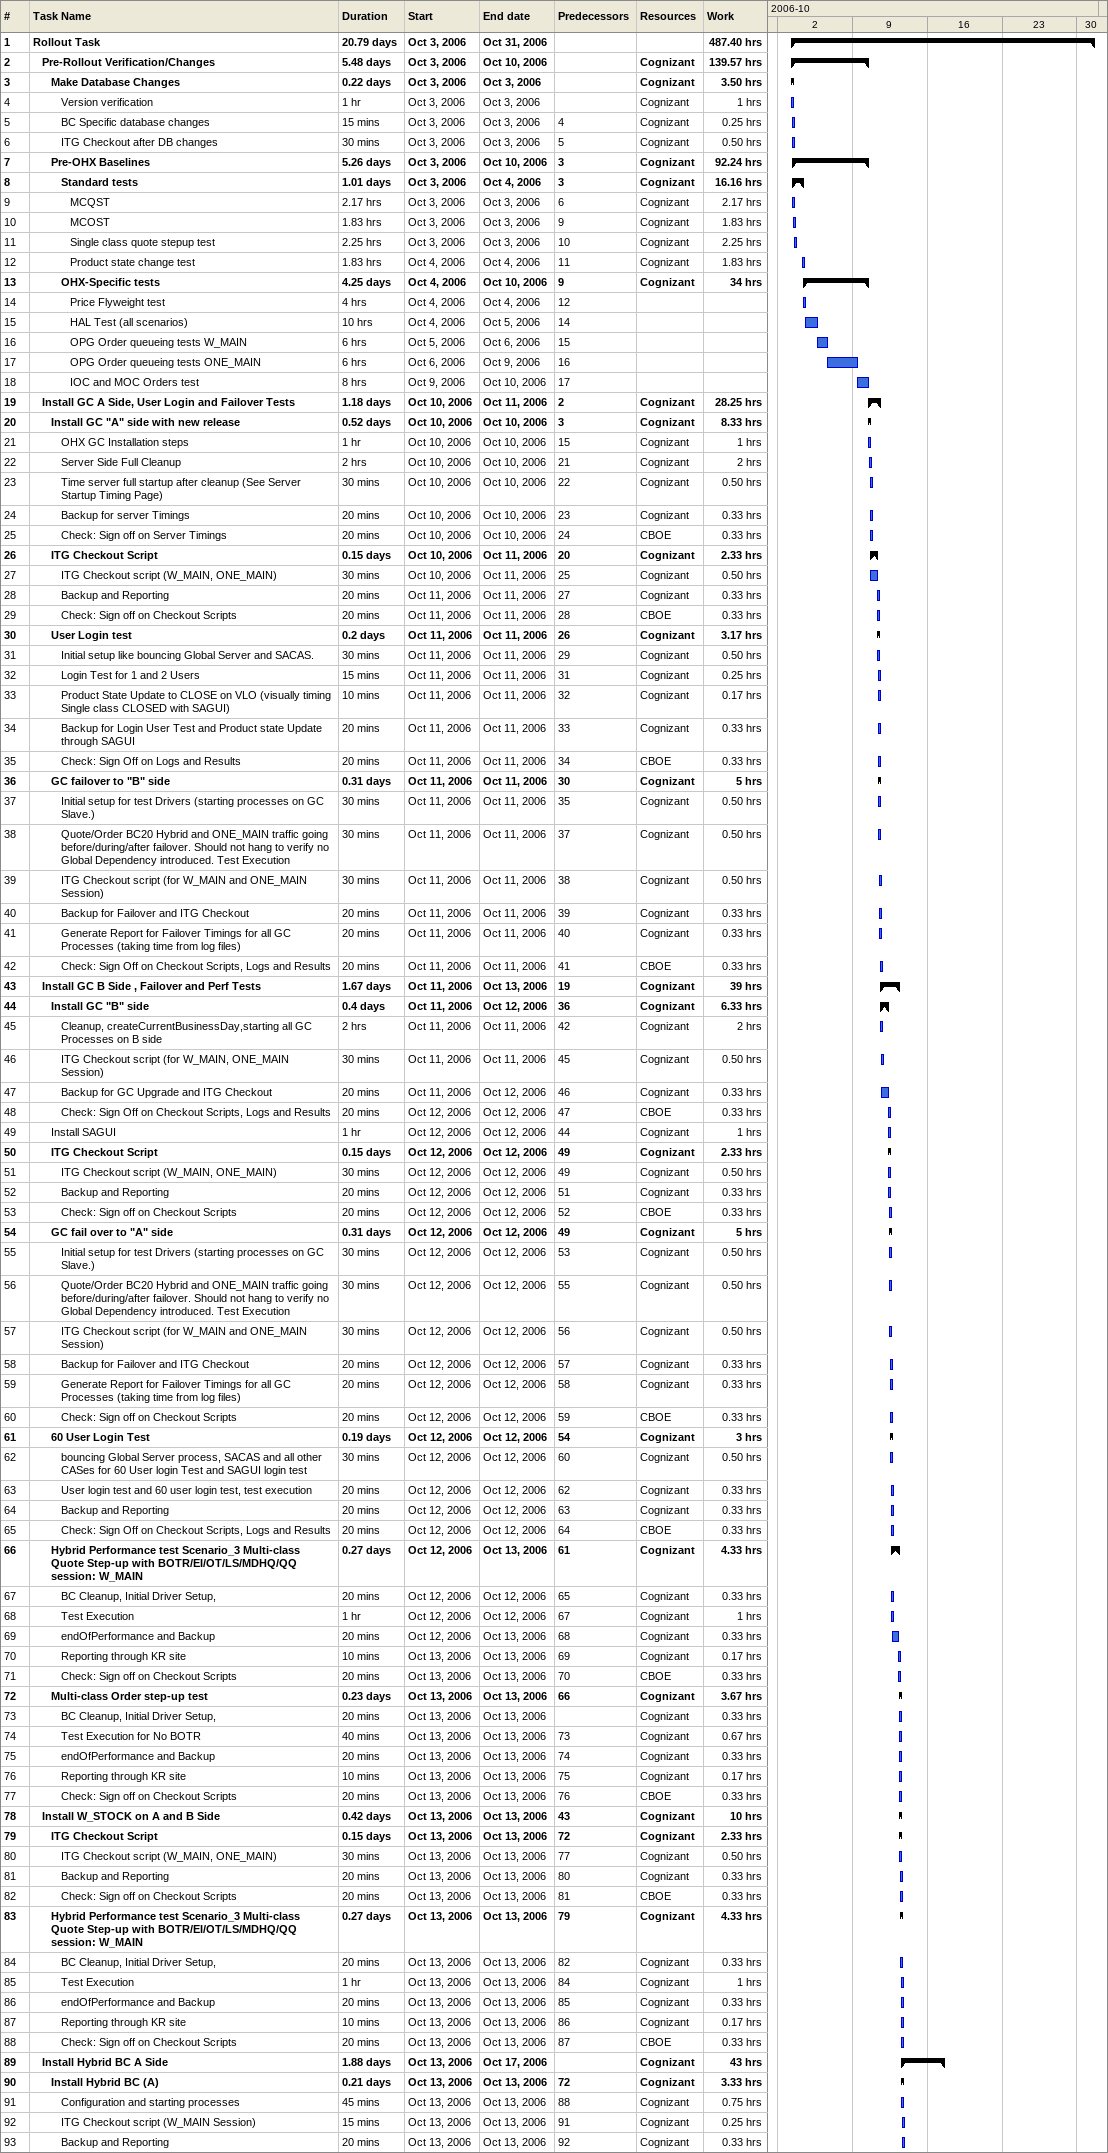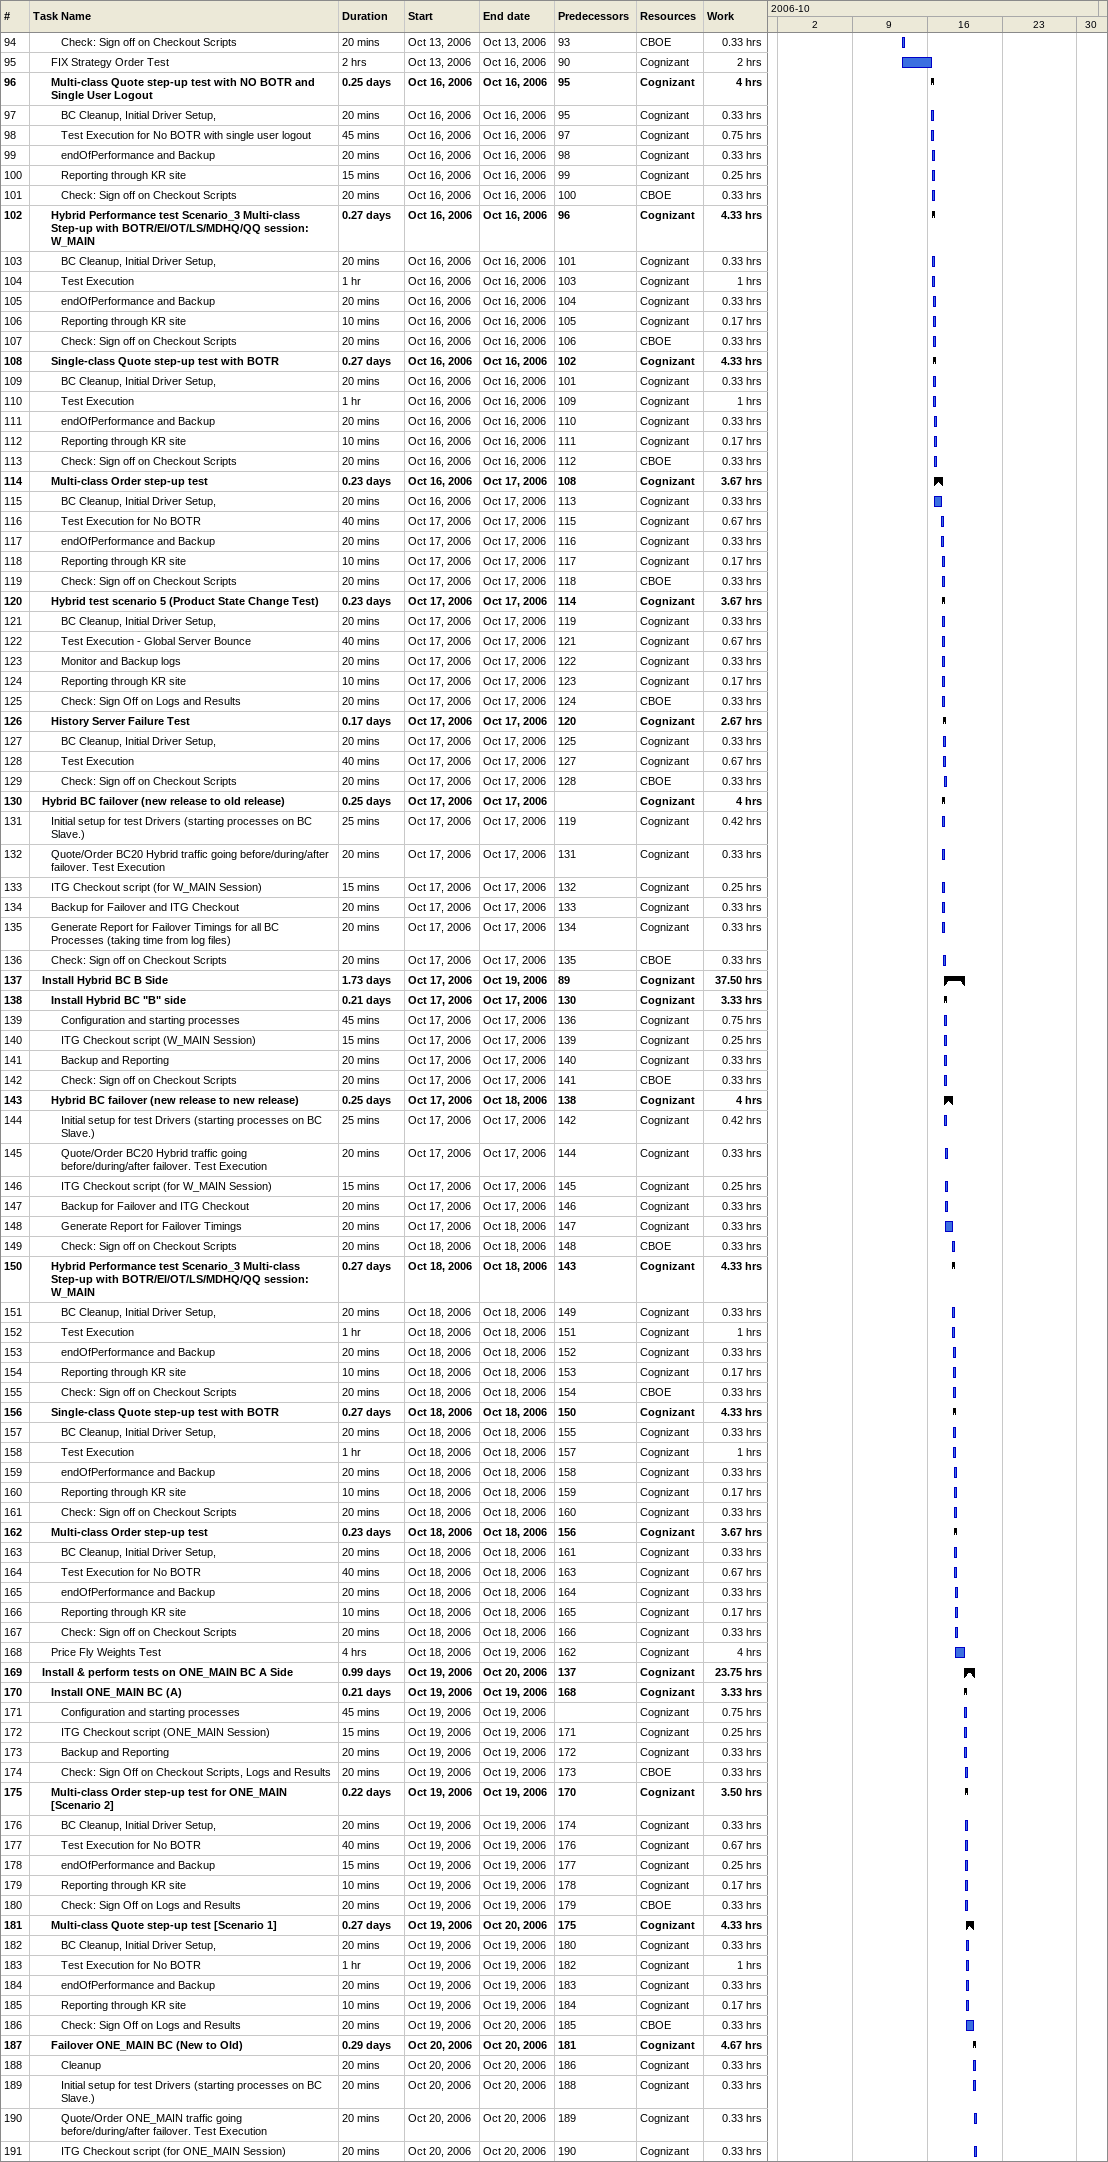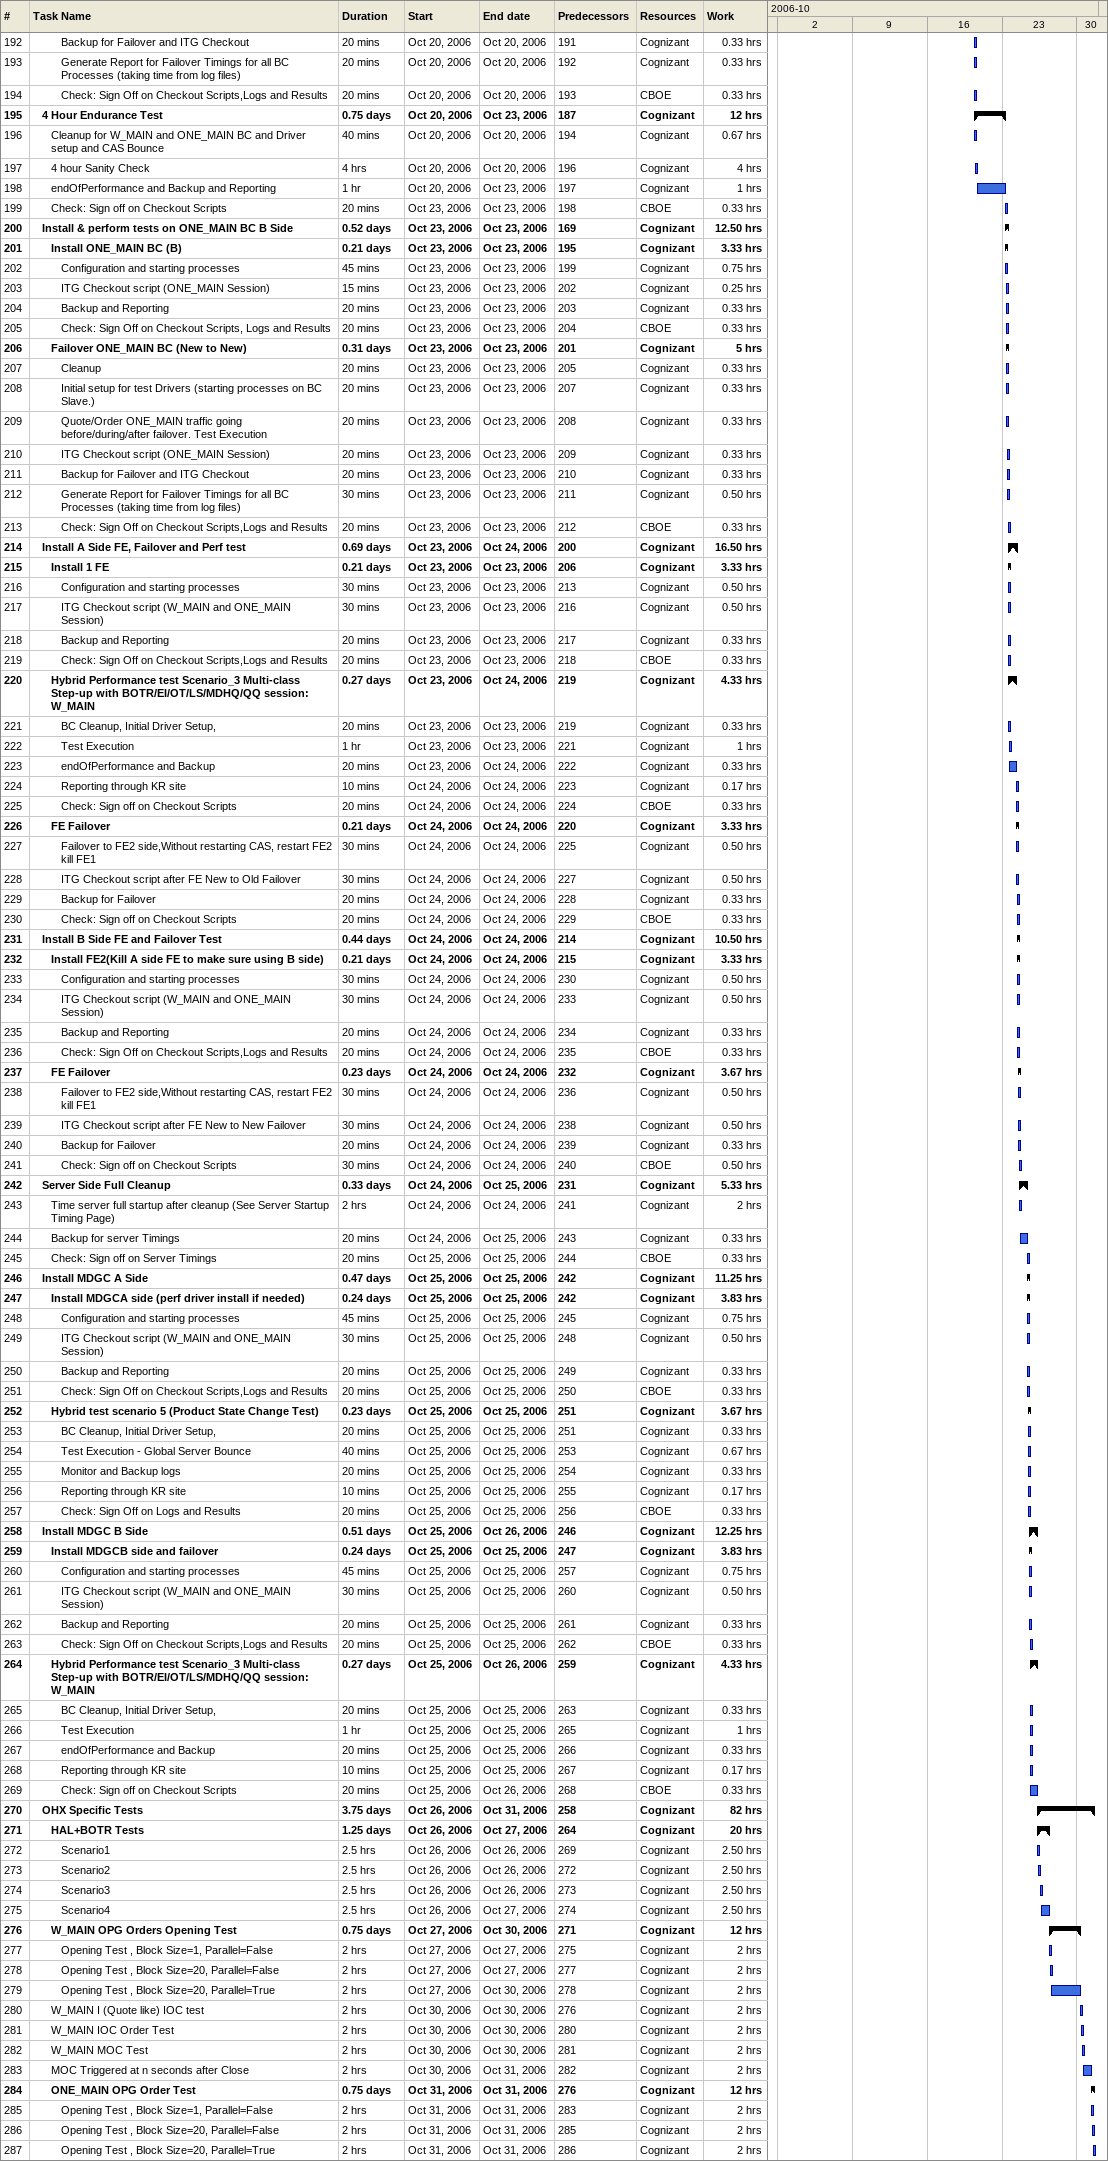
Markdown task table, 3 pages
| ID | Level | Task | Duration | Start | Finish | Predecessors | Resources | Work (h) |
|---|---|---|---|---|---|---|---|---|
| 1 | 1 | **Rollout Task** | 20.79d | 2006-10-03 | 2006-10-31 |  |  | 487.40 |
| 2 | 2 | **Pre-Rollout Verification/Changes** | 5.48d | 2006-10-03 | 2006-10-10 |  | Cognizant | 139.57 |
| 3 | 3 | **Make Database Changes** | 0.22d | 2006-10-03 | 2006-10-03 |  | Cognizant | 3.50 |
| 4 | 4 | Version verification | 1h | 2006-10-03 | 2006-10-03 |  | Cognizant | 1 |
| 5 | 4 | BC Specific database changes | 15min | 2006-10-03 | 2006-10-03 | 4 | Cognizant | 0.25 |
| 6 | 4 | ITG Checkout after DB changes | 30min | 2006-10-03 | 2006-10-03 | 5 | Cognizant | 0.50 |
| 7 | 3 | **Pre-OHX Baselines** | 5.26d | 2006-10-03 | 2006-10-10 | 3 | Cognizant | 92.24 |
| 8 | 4 | **Standard tests** | 1.01d | 2006-10-03 | 2006-10-04 | 3 | Cognizant | 16.16 |
| 9 | 5 | MCQST | 2.17h | 2006-10-03 | 2006-10-03 | 6 | Cognizant | 2.17 |
| 10 | 5 | MCOST | 1.83h | 2006-10-03 | 2006-10-03 | 9 | Cognizant | 1.83 |
| 11 | 5 | Single class quote stepup test | 2.25h | 2006-10-03 | 2006-10-03 | 10 | Cognizant | 2.25 |
| 12 | 5 | Product state change test | 1.83h | 2006-10-04 | 2006-10-04 | 11 | Cognizant | 1.83 |
| 13 | 4 | **OHX-Specific tests** | 4.25d | 2006-10-04 | 2006-10-10 | 9 | Cognizant | 34 |
| 14 | 5 | Price Flyweight test | 4h | 2006-10-04 | 2006-10-04 | 12 |  |  |
| 15 | 5 | HAL Test (all scenarios) | 10h | 2006-10-04 | 2006-10-05 | 14 |  |  |
| 16 | 5 | OPG Order queueing tests W_MAIN | 6h | 2006-10-05 | 2006-10-06 | 15 |  |  |
| 17 | 5 | OPG Order queueing tests ONE_MAIN | 6h | 2006-10-06 | 2006-10-09 | 16 |  |  |
| 18 | 5 | IOC and MOC Orders test | 8h | 2006-10-09 | 2006-10-10 | 17 |  |  |
| 19 | 2 | **Install GC A Side, User Login and Failover Tests** | 1.18d | 2006-10-10 | 2006-10-11 | 2 | Cognizant | 28.25 |
| 20 | 3 | **Install GC "A" side with new release** | 0.52d | 2006-10-10 | 2006-10-10 | 3 | Cognizant | 8.33 |
| 21 | 4 | OHX GC Installation steps | 1h | 2006-10-10 | 2006-10-10 | 15 | Cognizant | 1 |
| 22 | 4 | Server Side Full Cleanup | 2h | 2006-10-10 | 2006-10-10 | 21 | Cognizant | 2 |
| 23 | 4 | Time server full startup after cleanup (See Server Startup Timing Page) | 30min | 2006-10-10 | 2006-10-10 | 22 | Cognizant | 0.50 |
| 24 | 4 | Backup for server Timings | 20min | 2006-10-10 | 2006-10-10 | 23 | Cognizant | 0.33 |
| 25 | 4 | Check: Sign off on Server Timings | 20min | 2006-10-10 | 2006-10-10 | 24 | CBOE | 0.33 |
| 26 | 3 | **ITG Checkout Script** | 0.15d | 2006-10-10 | 2006-10-11 | 20 | Cognizant | 2.33 |
| 27 | 4 | ITG Checkout script (W_MAIN, ONE_MAIN) | 30min | 2006-10-10 | 2006-10-11 | 25 | Cognizant | 0.50 |
| 28 | 4 | Backup and Reporting | 20min | 2006-10-11 | 2006-10-11 | 27 | Cognizant | 0.33 |
| 29 | 4 | Check: Sign off on Checkout Scripts | 20min | 2006-10-11 | 2006-10-11 | 28 | CBOE | 0.33 |
| 30 | 3 | **User Login test** | 0.2d | 2006-10-11 | 2006-10-11 | 26 | Cognizant | 3.17 |
| 31 | 4 | Initial setup like bouncing Global Server and SACAS. | 30min | 2006-10-11 | 2006-10-11 | 29 | Cognizant | 0.50 |
| 32 | 4 | Login Test for 1 and 2 Users | 15min | 2006-10-11 | 2006-10-11 | 31 | Cognizant | 0.25 |
| 33 | 4 | Product State Update to CLOSE on VLO (visually timing Single class CLOSED with SAGUI) | 10min | 2006-10-11 | 2006-10-11 | 32 | Cognizant | 0.17 |
| 34 | 4 | Backup for Login User Test and Product state Update through SAGUI | 20min | 2006-10-11 | 2006-10-11 | 33 | Cognizant | 0.33 |
| 35 | 4 | Check: Sign Off on Logs and Results | 20min | 2006-10-11 | 2006-10-11 | 34 | CBOE | 0.33 |
| 36 | 3 | **GC failover to "B" side** | 0.31d | 2006-10-11 | 2006-10-11 | 30 | Cognizant | 5 |
| 37 | 4 | Initial setup for test Drivers (starting processes on GC Slave.) | 30min | 2006-10-11 | 2006-10-11 | 35 | Cognizant | 0.50 |
| 38 | 4 | Quote/Order BC20 Hybrid and ONE_MAIN traffic going before/during/after failover. Should not hang to verify no Global Dependency introduced. Test Execution | 30min | 2006-10-11 | 2006-10-11 | 37 | Cognizant | 0.50 |
| 39 | 4 | ITG Checkout script (for W_MAIN and ONE_MAIN Session) | 30min | 2006-10-11 | 2006-10-11 | 38 | Cognizant | 0.50 |
| 40 | 4 | Backup for Failover and ITG Checkout | 20min | 2006-10-11 | 2006-10-11 | 39 | Cognizant | 0.33 |
| 41 | 4 | Generate Report for Failover Timings for all GC Processes (taking time from log files) | 20min | 2006-10-11 | 2006-10-11 | 40 | Cognizant | 0.33 |
| 42 | 4 | Check: Sign Off on Checkout Scripts, Logs and Results | 20min | 2006-10-11 | 2006-10-11 | 41 | CBOE | 0.33 |
| 43 | 2 | **Install GC B Side , Failover and Perf Tests** | 1.67d | 2006-10-11 | 2006-10-13 | 19 | Cognizant | 39 |
| 44 | 3 | **Install GC "B" side** | 0.4d | 2006-10-11 | 2006-10-12 | 36 | Cognizant | 6.33 |
| 45 | 4 | Cleanup, createCurrentBusinessDay,starting all GC Processes on B side | 2h | 2006-10-11 | 2006-10-11 | 42 | Cognizant | 2 |
| 46 | 4 | ITG Checkout script (for W_MAIN, ONE_MAIN Session) | 30min | 2006-10-11 | 2006-10-11 | 45 | Cognizant | 0.50 |
| 47 | 4 | Backup for GC Upgrade and ITG Checkout | 20min | 2006-10-11 | 2006-10-12 | 46 | Cognizant | 0.33 |
| 48 | 4 | Check: Sign Off on Checkout Scripts, Logs and Results | 20min | 2006-10-12 | 2006-10-12 | 47 | CBOE | 0.33 |
| 49 | 3 | Install SAGUI | 1h | 2006-10-12 | 2006-10-12 | 44 | Cognizant | 1 |
| 50 | 3 | **ITG Checkout Script** | 0.15d | 2006-10-12 | 2006-10-12 | 49 | Cognizant | 2.33 |
| 51 | 4 | ITG Checkout script (W_MAIN, ONE_MAIN) | 30min | 2006-10-12 | 2006-10-12 | 49 | Cognizant | 0.50 |
| 52 | 4 | Backup and Reporting | 20min | 2006-10-12 | 2006-10-12 | 51 | Cognizant | 0.33 |
| 53 | 4 | Check: Sign off on Checkout Scripts | 20min | 2006-10-12 | 2006-10-12 | 52 | CBOE | 0.33 |
| 54 | 3 | **GC fail over to "A" side** | 0.31d | 2006-10-12 | 2006-10-12 | 49 | Cognizant | 5 |
| 55 | 4 | Initial setup for test Drivers (starting processes on GC Slave.) | 30min | 2006-10-12 | 2006-10-12 | 53 | Cognizant | 0.50 |
| 56 | 4 | Quote/Order BC20 Hybrid and ONE_MAIN traffic going before/during/after failover. Should not hang to verify no Global Dependency introduced. Test Execution | 30min | 2006-10-12 | 2006-10-12 | 55 | Cognizant | 0.50 |
| 57 | 4 | ITG Checkout script (for W_MAIN and ONE_MAIN Session) | 30min | 2006-10-12 | 2006-10-12 | 56 | Cognizant | 0.50 |
| 58 | 4 | Backup for Failover and ITG Checkout | 20min | 2006-10-12 | 2006-10-12 | 57 | Cognizant | 0.33 |
| 59 | 4 | Generate Report for Failover Timings for all GC Processes (taking time from log files) | 20min | 2006-10-12 | 2006-10-12 | 58 | Cognizant | 0.33 |
| 60 | 4 | Check: Sign off on Checkout Scripts | 20min | 2006-10-12 | 2006-10-12 | 59 | CBOE | 0.33 |
| 61 | 3 | **60 User Login Test** | 0.19d | 2006-10-12 | 2006-10-12 | 54 | Cognizant | 3 |
| 62 | 4 | bouncing Global Server process, SACAS and all other CASes for 60 User login Test and SAGUI login test | 30min | 2006-10-12 | 2006-10-12 | 60 | Cognizant | 0.50 |
| 63 | 4 | User login test and 60 user login test, test execution | 20min | 2006-10-12 | 2006-10-12 | 62 | Cognizant | 0.33 |
| 64 | 4 | Backup and Reporting | 20min | 2006-10-12 | 2006-10-12 | 63 | Cognizant | 0.33 |
| 65 | 4 | Check: Sign Off on Checkout Scripts, Logs and Results | 20min | 2006-10-12 | 2006-10-12 | 64 | CBOE | 0.33 |
| 66 | 3 | **Hybrid Performance test Scenario_3 Multi-class Quote Step-up with BOTR/EI/OT/LS/MDHQ/QQ session: W_MAIN** | 0.27d | 2006-10-12 | 2006-10-13 | 61 | Cognizant | 4.33 |
| 67 | 4 | BC Cleanup, Initial Driver Setup, | 20min | 2006-10-12 | 2006-10-12 | 65 | Cognizant | 0.33 |
| 68 | 4 | Test Execution | 1h | 2006-10-12 | 2006-10-12 | 67 | Cognizant | 1 |
| 69 | 4 | endOfPerformance and Backup | 20min | 2006-10-12 | 2006-10-13 | 68 | Cognizant | 0.33 |
| 70 | 4 | Reporting through KR site | 10min | 2006-10-13 | 2006-10-13 | 69 | Cognizant | 0.17 |
| 71 | 4 | Check: Sign off on Checkout Scripts | 20min | 2006-10-13 | 2006-10-13 | 70 | CBOE | 0.33 |
| 72 | 3 | **Multi-class Order step-up test** | 0.23d | 2006-10-13 | 2006-10-13 | 66 | Cognizant | 3.67 |
| 73 | 4 | BC Cleanup, Initial Driver Setup, | 20min | 2006-10-13 | 2006-10-13 |  | Cognizant | 0.33 |
| 74 | 4 | Test Execution for No BOTR | 40min | 2006-10-13 | 2006-10-13 | 73 | Cognizant | 0.67 |
| 75 | 4 | endOfPerformance and Backup | 20min | 2006-10-13 | 2006-10-13 | 74 | Cognizant | 0.33 |
| 76 | 4 | Reporting through KR site | 10min | 2006-10-13 | 2006-10-13 | 75 | Cognizant | 0.17 |
| 77 | 4 | Check: Sign off on Checkout Scripts | 20min | 2006-10-13 | 2006-10-13 | 76 | CBOE | 0.33 |
| 78 | 2 | **Install W_STOCK on A and B Side** | 0.42d | 2006-10-13 | 2006-10-13 | 43 | Cognizant | 10 |
| 79 | 3 | **ITG Checkout Script** | 0.15d | 2006-10-13 | 2006-10-13 | 72 | Cognizant | 2.33 |
| 80 | 4 | ITG Checkout script (W_MAIN, ONE_MAIN) | 30min | 2006-10-13 | 2006-10-13 | 77 | Cognizant | 0.50 |
| 81 | 4 | Backup and Reporting | 20min | 2006-10-13 | 2006-10-13 | 80 | Cognizant | 0.33 |
| 82 | 4 | Check: Sign off on Checkout Scripts | 20min | 2006-10-13 | 2006-10-13 | 81 | CBOE | 0.33 |
| 83 | 3 | **Hybrid Performance test Scenario_3 Multi-class Quote Step-up with BOTR/EI/OT/LS/MDHQ/QQ session: W_MAIN** | 0.27d | 2006-10-13 | 2006-10-13 | 79 | Cognizant | 4.33 |
| 84 | 4 | BC Cleanup, Initial Driver Setup, | 20min | 2006-10-13 | 2006-10-13 | 82 | Cognizant | 0.33 |
| 85 | 4 | Test Execution | 1h | 2006-10-13 | 2006-10-13 | 84 | Cognizant | 1 |
| 86 | 4 | endOfPerformance and Backup | 20min | 2006-10-13 | 2006-10-13 | 85 | Cognizant | 0.33 |
| 87 | 4 | Reporting through KR site | 10min | 2006-10-13 | 2006-10-13 | 86 | Cognizant | 0.17 |
| 88 | 4 | Check: Sign off on Checkout Scripts | 20min | 2006-10-13 | 2006-10-13 | 87 | CBOE | 0.33 |
| 89 | 2 | **Install Hybrid BC A Side** | 1.88d | 2006-10-13 | 2006-10-17 |  | Cognizant | 43 |
| 90 | 3 | **Install Hybrid BC (A)** | 0.21d | 2006-10-13 | 2006-10-13 | 72 | Cognizant | 3.33 |
| 91 | 4 | Configuration and starting processes | 45min | 2006-10-13 | 2006-10-13 | 88 | Cognizant | 0.75 |
| 92 | 4 | ITG Checkout script (W_MAIN Session) | 15min | 2006-10-13 | 2006-10-13 | 91 | Cognizant | 0.25 |
| 93 | 4 | Backup and Reporting | 20min | 2006-10-13 | 2006-10-13 | 92 | Cognizant | 0.33 |
| 94 | 4 | Check: Sign off on Checkout Scripts | 20min | 2006-10-13 | 2006-10-13 | 93 | CBOE | 0.33 |
| 95 | 3 | FIX Strategy Order Test | 2h | 2006-10-13 | 2006-10-16 | 90 | Cognizant | 2 |
| 96 | 3 | **Multi-class Quote step-up test with NO BOTR and Single User Logout** | 0.25d | 2006-10-16 | 2006-10-16 | 95 | Cognizant | 4 |
| 97 | 4 | BC Cleanup, Initial Driver Setup, | 20min | 2006-10-16 | 2006-10-16 | 95 | Cognizant | 0.33 |
| 98 | 4 | Test Execution for No BOTR with single user logout | 45min | 2006-10-16 | 2006-10-16 | 97 | Cognizant | 0.75 |
| 99 | 4 | endOfPerformance and Backup | 20min | 2006-10-16 | 2006-10-16 | 98 | Cognizant | 0.33 |
| 100 | 4 | Reporting through KR site | 15min | 2006-10-16 | 2006-10-16 | 99 | Cognizant | 0.25 |
| 101 | 4 | Check: Sign off on Checkout Scripts | 20min | 2006-10-16 | 2006-10-16 | 100 | CBOE | 0.33 |
| 102 | 3 | **Hybrid Performance test Scenario_3 Multi-class Step-up with BOTR/EI/OT/LS/MDHQ/QQ session: W_MAIN** | 0.27d | 2006-10-16 | 2006-10-16 | 96 | Cognizant | 4.33 |
| 103 | 4 | BC Cleanup, Initial Driver Setup, | 20min | 2006-10-16 | 2006-10-16 | 101 | Cognizant | 0.33 |
| 104 | 4 | Test Execution | 1h | 2006-10-16 | 2006-10-16 | 103 | Cognizant | 1 |
| 105 | 4 | endOfPerformance and Backup | 20min | 2006-10-16 | 2006-10-16 | 104 | Cognizant | 0.33 |
| 106 | 4 | Reporting through KR site | 10min | 2006-10-16 | 2006-10-16 | 105 | Cognizant | 0.17 |
| 107 | 4 | Check: Sign off on Checkout Scripts | 20min | 2006-10-16 | 2006-10-16 | 106 | CBOE | 0.33 |
| 108 | 3 | **Single-class Quote step-up test with BOTR** | 0.27d | 2006-10-16 | 2006-10-16 | 102 | Cognizant | 4.33 |
| 109 | 4 | BC Cleanup, Initial Driver Setup, | 20min | 2006-10-16 | 2006-10-16 | 101 | Cognizant | 0.33 |
| 110 | 4 | Test Execution | 1h | 2006-10-16 | 2006-10-16 | 109 | Cognizant | 1 |
| 111 | 4 | endOfPerformance and Backup | 20min | 2006-10-16 | 2006-10-16 | 110 | Cognizant | 0.33 |
| 112 | 4 | Reporting through KR site | 10min | 2006-10-16 | 2006-10-16 | 111 | Cognizant | 0.17 |
| 113 | 4 | Check: Sign off on Checkout Scripts | 20min | 2006-10-16 | 2006-10-16 | 112 | CBOE | 0.33 |
| 114 | 3 | **Multi-class Order step-up test** | 0.23d | 2006-10-16 | 2006-10-17 | 108 | Cognizant | 3.67 |
| 115 | 4 | BC Cleanup, Initial Driver Setup, | 20min | 2006-10-16 | 2006-10-17 | 113 | Cognizant | 0.33 |
| 116 | 4 | Test Execution for No BOTR | 40min | 2006-10-17 | 2006-10-17 | 115 | Cognizant | 0.67 |
| 117 | 4 | endOfPerformance and Backup | 20min | 2006-10-17 | 2006-10-17 | 116 | Cognizant | 0.33 |
| 118 | 4 | Reporting through KR site | 10min | 2006-10-17 | 2006-10-17 | 117 | Cognizant | 0.17 |
| 119 | 4 | Check: Sign off on Checkout Scripts | 20min | 2006-10-17 | 2006-10-17 | 118 | CBOE | 0.33 |
| 120 | 3 | **Hybrid test scenario 5 (Product State Change Test)** | 0.23d | 2006-10-17 | 2006-10-17 | 114 | Cognizant | 3.67 |
| 121 | 4 | BC Cleanup, Initial Driver Setup, | 20min | 2006-10-17 | 2006-10-17 | 119 | Cognizant | 0.33 |
| 122 | 4 | Test Execution - Global Server Bounce | 40min | 2006-10-17 | 2006-10-17 | 121 | Cognizant | 0.67 |
| 123 | 4 | Monitor and Backup logs | 20min | 2006-10-17 | 2006-10-17 | 122 | Cognizant | 0.33 |
| 124 | 4 | Reporting through KR site | 10min | 2006-10-17 | 2006-10-17 | 123 | Cognizant | 0.17 |
| 125 | 4 | Check: Sign Off on Logs and Results | 20min | 2006-10-17 | 2006-10-17 | 124 | CBOE | 0.33 |
| 126 | 3 | **History Server Failure Test** | 0.17d | 2006-10-17 | 2006-10-17 | 120 | Cognizant | 2.67 |
| 127 | 4 | BC Cleanup, Initial Driver Setup, | 20min | 2006-10-17 | 2006-10-17 | 125 | Cognizant | 0.33 |
| 128 | 4 | Test Execution | 40min | 2006-10-17 | 2006-10-17 | 127 | Cognizant | 0.67 |
| 129 | 4 | Check: Sign off on Checkout Scripts | 20min | 2006-10-17 | 2006-10-17 | 128 | CBOE | 0.33 |
| 130 | 2 | **Hybrid BC failover (new release to old release)** | 0.25d | 2006-10-17 | 2006-10-17 |  | Cognizant | 4 |
| 131 | 3 | Initial setup for test Drivers (starting processes on BC Slave.) | 25min | 2006-10-17 | 2006-10-17 | 119 | Cognizant | 0.42 |
| 132 | 3 | Quote/Order BC20 Hybrid traffic going before/during/after failover. Test Execution | 20min | 2006-10-17 | 2006-10-17 | 131 | Cognizant | 0.33 |
| 133 | 3 | ITG Checkout script (for W_MAIN Session) | 15min | 2006-10-17 | 2006-10-17 | 132 | Cognizant | 0.25 |
| 134 | 3 | Backup for Failover and ITG Checkout | 20min | 2006-10-17 | 2006-10-17 | 133 | Cognizant | 0.33 |
| 135 | 3 | Generate Report for Failover Timings for all BC Processes (taking time from log files) | 20min | 2006-10-17 | 2006-10-17 | 134 | Cognizant | 0.33 |
| 136 | 3 | Check: Sign off on Checkout Scripts | 20min | 2006-10-17 | 2006-10-17 | 135 | CBOE | 0.33 |
| 137 | 2 | **Install Hybrid BC B Side** | 1.73d | 2006-10-17 | 2006-10-19 | 89 | Cognizant | 37.50 |
| 138 | 3 | **Install Hybrid BC "B" side** | 0.21d | 2006-10-17 | 2006-10-17 | 130 | Cognizant | 3.33 |
| 139 | 4 | Configuration and starting processes | 45min | 2006-10-17 | 2006-10-17 | 136 | Cognizant | 0.75 |
| 140 | 4 | ITG Checkout script (W_MAIN Session) | 15min | 2006-10-17 | 2006-10-17 | 139 | Cognizant | 0.25 |
| 141 | 4 | Backup and Reporting | 20min | 2006-10-17 | 2006-10-17 | 140 | Cognizant | 0.33 |
| 142 | 4 | Check: Sign off on Checkout Scripts | 20min | 2006-10-17 | 2006-10-17 | 141 | CBOE | 0.33 |
| 143 | 3 | **Hybrid BC failover (new release to new release)** | 0.25d | 2006-10-17 | 2006-10-18 | 138 | Cognizant | 4 |
| 144 | 4 | Initial setup for test Drivers (starting processes on BC Slave.) | 25min | 2006-10-17 | 2006-10-17 | 142 | Cognizant | 0.42 |
| 145 | 4 | Quote/Order BC20 Hybrid traffic going before/during/after failover. Test Execution | 20min | 2006-10-17 | 2006-10-17 | 144 | Cognizant | 0.33 |
| 146 | 4 | ITG Checkout script (for W_MAIN Session) | 15min | 2006-10-17 | 2006-10-17 | 145 | Cognizant | 0.25 |
| 147 | 4 | Backup for Failover and ITG Checkout | 20min | 2006-10-17 | 2006-10-17 | 146 | Cognizant | 0.33 |
| 148 | 4 | Generate Report for Failover Timings | 20min | 2006-10-17 | 2006-10-18 | 147 | Cognizant | 0.33 |
| 149 | 4 | Check: Sign off on Checkout Scripts | 20min | 2006-10-18 | 2006-10-18 | 148 | CBOE | 0.33 |
| 150 | 3 | **Hybrid Performance test Scenario_3 Multi-class Step-up with BOTR/EI/OT/LS/MDHQ/QQ session: W_MAIN** | 0.27d | 2006-10-18 | 2006-10-18 | 143 | Cognizant | 4.33 |
| 151 | 4 | BC Cleanup, Initial Driver Setup, | 20min | 2006-10-18 | 2006-10-18 | 149 | Cognizant | 0.33 |
| 152 | 4 | Test Execution | 1h | 2006-10-18 | 2006-10-18 | 151 | Cognizant | 1 |
| 153 | 4 | endOfPerformance and Backup | 20min | 2006-10-18 | 2006-10-18 | 152 | Cognizant | 0.33 |
| 154 | 4 | Reporting through KR site | 10min | 2006-10-18 | 2006-10-18 | 153 | Cognizant | 0.17 |
| 155 | 4 | Check: Sign off on Checkout Scripts | 20min | 2006-10-18 | 2006-10-18 | 154 | CBOE | 0.33 |
| 156 | 3 | **Single-class Quote step-up test with BOTR** | 0.27d | 2006-10-18 | 2006-10-18 | 150 | Cognizant | 4.33 |
| 157 | 4 | BC Cleanup, Initial Driver Setup, | 20min | 2006-10-18 | 2006-10-18 | 155 | Cognizant | 0.33 |
| 158 | 4 | Test Execution | 1h | 2006-10-18 | 2006-10-18 | 157 | Cognizant | 1 |
| 159 | 4 | endOfPerformance and Backup | 20min | 2006-10-18 | 2006-10-18 | 158 | Cognizant | 0.33 |
| 160 | 4 | Reporting through KR site | 10min | 2006-10-18 | 2006-10-18 | 159 | Cognizant | 0.17 |
| 161 | 4 | Check: Sign off on Checkout Scripts | 20min | 2006-10-18 | 2006-10-18 | 160 | Cognizant | 0.33 |
| 162 | 3 | **Multi-class Order step-up test** | 0.23d | 2006-10-18 | 2006-10-18 | 156 | Cognizant | 3.67 |
| 163 | 4 | BC Cleanup, Initial Driver Setup, | 20min | 2006-10-18 | 2006-10-18 | 161 | Cognizant | 0.33 |
| 164 | 4 | Test Execution for No BOTR | 40min | 2006-10-18 | 2006-10-18 | 163 | Cognizant | 0.67 |
| 165 | 4 | endOfPerformance and Backup | 20min | 2006-10-18 | 2006-10-18 | 164 | Cognizant | 0.33 |
| 166 | 4 | Reporting through KR site | 10min | 2006-10-18 | 2006-10-18 | 165 | Cognizant | 0.17 |
| 167 | 4 | Check: Sign off on Checkout Scripts | 20min | 2006-10-18 | 2006-10-18 | 166 | Cognizant | 0.33 |
| 168 | 3 | Price Fly Weights Test | 4h | 2006-10-18 | 2006-10-19 | 162 | Cognizant | 4 |
| 169 | 2 | **Install & perform tests on ONE_MAIN BC A Side** | 0.99d | 2006-10-19 | 2006-10-20 | 137 | Cognizant | 23.75 |
| 170 | 3 | **Install ONE_MAIN BC (A)** | 0.21d | 2006-10-19 | 2006-10-19 | 168 | Cognizant | 3.33 |
| 171 | 4 | Configuration and starting processes | 45min | 2006-10-19 | 2006-10-19 |  | Cognizant | 0.75 |
| 172 | 4 | ITG Checkout script (ONE_MAIN Session) | 15min | 2006-10-19 | 2006-10-19 | 171 | Cognizant | 0.25 |
| 173 | 4 | Backup and Reporting | 20min | 2006-10-19 | 2006-10-19 | 172 | Cognizant | 0.33 |
| 174 | 4 | Check: Sign Off on Checkout Scripts, Logs and Results | 20min | 2006-10-19 | 2006-10-19 | 173 | CBOE | 0.33 |
| 175 | 3 | **Multi-class Order step-up test for ONE_MAIN [Scenario 2]** | 0.22d | 2006-10-19 | 2006-10-19 | 170 | Cognizant | 3.50 |
| 176 | 4 | BC Cleanup, Initial Driver Setup, | 20min | 2006-10-19 | 2006-10-19 | 174 | Cognizant | 0.33 |
| 177 | 4 | Test Execution for No BOTR | 40min | 2006-10-19 | 2006-10-19 | 176 | Cognizant | 0.67 |
| 178 | 4 | endOfPerformance and Backup | 15min | 2006-10-19 | 2006-10-19 | 177 | Cognizant | 0.25 |
| 179 | 4 | Reporting through KR site | 10min | 2006-10-19 | 2006-10-19 | 178 | Cognizant | 0.17 |
| 180 | 4 | Check: Sign Off on Logs and Results | 20min | 2006-10-19 | 2006-10-19 | 179 | CBOE | 0.33 |
| 181 | 3 | **Multi-class Quote step-up test [Scenario 1]** | 0.27d | 2006-10-19 | 2006-10-20 | 175 | Cognizant | 4.33 |
| 182 | 4 | BC Cleanup, Initial Driver Setup, | 20min | 2006-10-19 | 2006-10-19 | 180 | Cognizant | 0.33 |
| 183 | 4 | Test Execution for No BOTR | 1h | 2006-10-19 | 2006-10-19 | 182 | Cognizant | 1 |
| 184 | 4 | endOfPerformance and Backup | 20min | 2006-10-19 | 2006-10-19 | 183 | Cognizant | 0.33 |
| 185 | 4 | Reporting through KR site | 10min | 2006-10-19 | 2006-10-19 | 184 | Cognizant | 0.17 |
| 186 | 4 | Check: Sign Off on Logs and Results | 20min | 2006-10-19 | 2006-10-20 | 185 | CBOE | 0.33 |
| 187 | 3 | **Failover ONE_MAIN BC (New to Old)** | 0.29d | 2006-10-20 | 2006-10-20 | 181 | Cognizant | 4.67 |
| 188 | 4 | Cleanup | 20min | 2006-10-20 | 2006-10-20 | 186 | Cognizant | 0.33 |
| 189 | 4 | Initial setup for test Drivers (starting processes on BC Slave.) | 20min | 2006-10-20 | 2006-10-20 | 188 | Cognizant | 0.33 |
| 190 | 4 | Quote/Order ONE_MAIN traffic going before/during/after failover. Test Execution | 20min | 2006-10-20 | 2006-10-20 | 189 | Cognizant | 0.33 |
| 191 | 4 | ITG Checkout script (for ONE_MAIN Session) | 20min | 2006-10-20 | 2006-10-20 | 190 | Cognizant | 0.33 |
| 192 | 4 | Backup for Failover and ITG Checkout | 20min | 2006-10-20 | 2006-10-20 | 191 | Cognizant | 0.33 |
| 193 | 4 | Generate Report for Failover Timings for all BC Processes (taking time from log files) | 20min | 2006-10-20 | 2006-10-20 | 192 | Cognizant | 0.33 |
| 194 | 4 | Check: Sign Off on Checkout Scripts,Logs and Results | 20min | 2006-10-20 | 2006-10-20 | 193 | CBOE | 0.33 |
| 195 | 2 | **4 Hour Endurance Test** | 0.75d | 2006-10-20 | 2006-10-23 | 187 | Cognizant | 12 |
| 196 | 3 | Cleanup for W_MAIN and ONE_MAIN BC and Driver setup and CAS Bounce | 40min | 2006-10-20 | 2006-10-20 | 194 | Cognizant | 0.67 |
| 197 | 3 | 4 hour Sanity Check | 4h | 2006-10-20 | 2006-10-20 | 196 | Cognizant | 4 |
| 198 | 3 | endOfPerformance and Backup and Reporting | 1h | 2006-10-20 | 2006-10-23 | 197 | Cognizant | 1 |
| 199 | 3 | Check: Sign off on Checkout Scripts | 20min | 2006-10-23 | 2006-10-23 | 198 | CBOE | 0.33 |
| 200 | 2 | **Install & perform tests on ONE_MAIN BC B Side** | 0.52d | 2006-10-23 | 2006-10-23 | 169 | Cognizant | 12.50 |
| 201 | 3 | **Install ONE_MAIN BC (B)** | 0.21d | 2006-10-23 | 2006-10-23 | 195 | Cognizant | 3.33 |
| 202 | 4 | Configuration and starting processes | 45min | 2006-10-23 | 2006-10-23 | 199 | Cognizant | 0.75 |
| 203 | 4 | ITG Checkout script (ONE_MAIN Session) | 15min | 2006-10-23 | 2006-10-23 | 202 | Cognizant | 0.25 |
| 204 | 4 | Backup and Reporting | 20min | 2006-10-23 | 2006-10-23 | 203 | Cognizant | 0.33 |
| 205 | 4 | Check: Sign Off on Checkout Scripts, Logs and Results | 20min | 2006-10-23 | 2006-10-23 | 204 | CBOE | 0.33 |
| 206 | 3 | **Failover ONE_MAIN BC (New to New)** | 0.31d | 2006-10-23 | 2006-10-23 | 201 | Cognizant | 5 |
| 207 | 4 | Cleanup | 20min | 2006-10-23 | 2006-10-23 | 205 | Cognizant | 0.33 |
| 208 | 4 | Initial setup for test Drivers (starting processes on BC Slave.) | 20min | 2006-10-23 | 2006-10-23 | 207 | Cognizant | 0.33 |
| 209 | 4 | Quote/Order ONE_MAIN traffic going before/during/after failover. Test Execution | 20min | 2006-10-23 | 2006-10-23 | 208 | Cognizant | 0.33 |
| 210 | 4 | ITG Checkout script (ONE_MAIN Session) | 20min | 2006-10-23 | 2006-10-23 | 209 | Cognizant | 0.33 |
| 211 | 4 | Backup for Failover and ITG Checkout | 20min | 2006-10-23 | 2006-10-23 | 210 | Cognizant | 0.33 |
| 212 | 4 | Generate Report for Failover Timings for all BC Processes (taking time from log files) | 30min | 2006-10-23 | 2006-10-23 | 211 | Cognizant | 0.50 |
| 213 | 4 | Check: Sign Off on Checkout Scripts,Logs and Results | 20min | 2006-10-23 | 2006-10-23 | 212 | CBOE | 0.33 |
| 214 | 2 | **Install A Side FE, Failover and Perf test** | 0.69d | 2006-10-23 | 2006-10-24 | 200 | Cognizant | 16.50 |
| 215 | 3 | **Install 1 FE** | 0.21d | 2006-10-23 | 2006-10-23 | 206 | Cognizant | 3.33 |
| 216 | 4 | Configuration and starting processes | 30min | 2006-10-23 | 2006-10-23 | 213 | Cognizant | 0.50 |
| 217 | 4 | ITG Checkout script (W_MAIN and ONE_MAIN Session) | 30min | 2006-10-23 | 2006-10-23 | 216 | Cognizant | 0.50 |
| 218 | 4 | Backup and Reporting | 20min | 2006-10-23 | 2006-10-23 | 217 | Cognizant | 0.33 |
| 219 | 4 | Check: Sign Off on Checkout Scripts,Logs and Results | 20min | 2006-10-23 | 2006-10-23 | 218 | CBOE | 0.33 |
| 220 | 3 | **Hybrid Performance test Scenario_3 Multi-class Step-up with BOTR/EI/OT/LS/MDHQ/QQ session: W_MAIN** | 0.27d | 2006-10-23 | 2006-10-24 | 219 | Cognizant | 4.33 |
| 221 | 4 | BC Cleanup, Initial Driver Setup, | 20min | 2006-10-23 | 2006-10-23 | 219 | Cognizant | 0.33 |
| 222 | 4 | Test Execution | 1h | 2006-10-23 | 2006-10-23 | 221 | Cognizant | 1 |
| 223 | 4 | endOfPerformance and Backup | 20min | 2006-10-23 | 2006-10-24 | 222 | Cognizant | 0.33 |
| 224 | 4 | Reporting through KR site | 10min | 2006-10-24 | 2006-10-24 | 223 | Cognizant | 0.17 |
| 225 | 4 | Check: Sign off on Checkout Scripts | 20min | 2006-10-24 | 2006-10-24 | 224 | CBOE | 0.33 |
| 226 | 3 | **FE Failover** | 0.21d | 2006-10-24 | 2006-10-24 | 220 | Cognizant | 3.33 |
| 227 | 4 | Failover to FE2 side,Without restarting CAS, restart FE2 kill FE1 | 30min | 2006-10-24 | 2006-10-24 | 225 | Cognizant | 0.50 |
| 228 | 4 | ITG Checkout script after FE New to Old Failover | 30min | 2006-10-24 | 2006-10-24 | 227 | Cognizant | 0.50 |
| 229 | 4 | Backup for Failover | 20min | 2006-10-24 | 2006-10-24 | 228 | Cognizant | 0.33 |
| 230 | 4 | Check: Sign off on Checkout Scripts | 20min | 2006-10-24 | 2006-10-24 | 229 | CBOE | 0.33 |
| 231 | 2 | **Install B Side FE and Failover Test** | 0.44d | 2006-10-24 | 2006-10-24 | 214 | Cognizant | 10.50 |
| 232 | 3 | **Install FE2(Kill A side FE to make sure using B side)** | 0.21d | 2006-10-24 | 2006-10-24 | 215 | Cognizant | 3.33 |
| 233 | 4 | Configuration and starting processes | 30min | 2006-10-24 | 2006-10-24 | 230 | Cognizant | 0.50 |
| 234 | 4 | ITG Checkout script (W_MAIN and ONE_MAIN Session) | 30min | 2006-10-24 | 2006-10-24 | 233 | Cognizant | 0.50 |
| 235 | 4 | Backup and Reporting | 20min | 2006-10-24 | 2006-10-24 | 234 | Cognizant | 0.33 |
| 236 | 4 | Check: Sign Off on Checkout Scripts,Logs and Results | 20min | 2006-10-24 | 2006-10-24 | 235 | CBOE | 0.33 |
| 237 | 3 | **FE Failover** | 0.23d | 2006-10-24 | 2006-10-24 | 232 | Cognizant | 3.67 |
| 238 | 4 | Failover to FE2 side,Without restarting CAS, restart FE2 kill FE1 | 30min | 2006-10-24 | 2006-10-24 | 236 | Cognizant | 0.50 |
| 239 | 4 | ITG Checkout script after FE New to New Failover | 30min | 2006-10-24 | 2006-10-24 | 238 | Cognizant | 0.50 |
| 240 | 4 | Backup for Failover | 20min | 2006-10-24 | 2006-10-24 | 239 | Cognizant | 0.33 |
| 241 | 4 | Check: Sign off on Checkout Scripts | 30min | 2006-10-24 | 2006-10-24 | 240 | CBOE | 0.50 |
| 242 | 2 | **Server Side Full Cleanup** | 0.33d | 2006-10-24 | 2006-10-25 | 231 | Cognizant | 5.33 |
| 243 | 3 | Time server full startup after cleanup (See Server Startup Timing Page) | 2h | 2006-10-24 | 2006-10-24 | 241 | Cognizant | 2 |
| 244 | 3 | Backup for server Timings | 20min | 2006-10-24 | 2006-10-25 | 243 | Cognizant | 0.33 |
| 245 | 3 | Check: Sign off on Server Timings | 20min | 2006-10-25 | 2006-10-25 | 244 | CBOE | 0.33 |
| 246 | 2 | **Install MDGC A Side** | 0.47d | 2006-10-25 | 2006-10-25 | 242 | Cognizant | 11.25 |
| 247 | 3 | **Install MDGCA side (perf driver install if needed)** | 0.24d | 2006-10-25 | 2006-10-25 | 242 | Cognizant | 3.83 |
| 248 | 4 | Configuration and starting processes | 45min | 2006-10-25 | 2006-10-25 | 245 | Cognizant | 0.75 |
| 249 | 4 | ITG Checkout script (W_MAIN and ONE_MAIN Session) | 30min | 2006-10-25 | 2006-10-25 | 248 | Cognizant | 0.50 |
| 250 | 4 | Backup and Reporting | 20min | 2006-10-25 | 2006-10-25 | 249 | Cognizant | 0.33 |
| 251 | 4 | Check: Sign Off on Checkout Scripts,Logs and Results | 20min | 2006-10-25 | 2006-10-25 | 250 | CBOE | 0.33 |
| 252 | 3 | **Hybrid test scenario 5 (Product State Change Test)** | 0.23d | 2006-10-25 | 2006-10-25 | 251 | Cognizant | 3.67 |
| 253 | 4 | BC Cleanup, Initial Driver Setup, | 20min | 2006-10-25 | 2006-10-25 | 251 | Cognizant | 0.33 |
| 254 | 4 | Test Execution - Global Server Bounce | 40min | 2006-10-25 | 2006-10-25 | 253 | Cognizant | 0.67 |
| 255 | 4 | Monitor and Backup logs | 20min | 2006-10-25 | 2006-10-25 | 254 | Cognizant | 0.33 |
| 256 | 4 | Reporting through KR site | 10min | 2006-10-25 | 2006-10-25 | 255 | Cognizant | 0.17 |
| 257 | 4 | Check: Sign Off on Logs and Results | 20min | 2006-10-25 | 2006-10-25 | 256 | CBOE | 0.33 |
| 258 | 2 | **Install MDGC B Side** | 0.51d | 2006-10-25 | 2006-10-26 | 246 | Cognizant | 12.25 |
| 259 | 3 | **Install MDGCB side and failover** | 0.24d | 2006-10-25 | 2006-10-25 | 247 | Cognizant | 3.83 |
| 260 | 4 | Configuration and starting processes | 45min | 2006-10-25 | 2006-10-25 | 257 | Cognizant | 0.75 |
| 261 | 4 | ITG Checkout script (W_MAIN and ONE_MAIN Session) | 30min | 2006-10-25 | 2006-10-25 | 260 | Cognizant | 0.50 |
| 262 | 4 | Backup and Reporting | 20min | 2006-10-25 | 2006-10-25 | 261 | Cognizant | 0.33 |
| 263 | 4 | Check: Sign Off on Checkout Scripts,Logs and Results | 20min | 2006-10-25 | 2006-10-25 | 262 | CBOE | 0.33 |
| 264 | 3 | **Hybrid Performance test Scenario_3 Multi-class Step-up with BOTR/EI/OT/LS/MDHQ/QQ session: W_MAIN** | 0.27d | 2006-10-25 | 2006-10-26 | 259 | Cognizant | 4.33 |
| 265 | 4 | BC Cleanup, Initial Driver Setup, | 20min | 2006-10-25 | 2006-10-25 | 263 | Cognizant | 0.33 |
| 266 | 4 | Test Execution | 1h | 2006-10-25 | 2006-10-25 | 265 | Cognizant | 1 |
| 267 | 4 | endOfPerformance and Backup | 20min | 2006-10-25 | 2006-10-25 | 266 | Cognizant | 0.33 |
| 268 | 4 | Reporting through KR site | 10min | 2006-10-25 | 2006-10-25 | 267 | Cognizant | 0.17 |
| 269 | 4 | Check: Sign off on Checkout Scripts | 20min | 2006-10-25 | 2006-10-26 | 268 | CBOE | 0.33 |
| 270 | 2 | **OHX Specific Tests** | 3.75d | 2006-10-26 | 2006-10-31 | 258 | Cognizant | 82 |
| 271 | 3 | **HAL+BOTR Tests** | 1.25d | 2006-10-26 | 2006-10-27 | 264 | Cognizant | 20 |
| 272 | 4 | Scenario1 | 2.5h | 2006-10-26 | 2006-10-26 | 269 | Cognizant | 2.50 |
| 273 | 4 | Scenario2 | 2.5h | 2006-10-26 | 2006-10-26 | 272 | Cognizant | 2.50 |
| 274 | 4 | Scenario3 | 2.5h | 2006-10-26 | 2006-10-26 | 273 | Cognizant | 2.50 |
| 275 | 4 | Scenario4 | 2.5h | 2006-10-26 | 2006-10-27 | 274 | Cognizant | 2.50 |
| 276 | 3 | **W_MAIN OPG Orders Opening Test** | 0.75d | 2006-10-27 | 2006-10-30 | 271 | Cognizant | 12 |
| 277 | 4 | Opening Test , Block Size=1, Parallel=False | 2h | 2006-10-27 | 2006-10-27 | 275 | Cognizant | 2 |
| 278 | 4 | Opening Test , Block Size=20, Parallel=False | 2h | 2006-10-27 | 2006-10-27 | 277 | Cognizant | 2 |
| 279 | 4 | Opening Test , Block Size=20, Parallel=True | 2h | 2006-10-27 | 2006-10-30 | 278 | Cognizant | 2 |
| 280 | 3 | W_MAIN I (Quote like) IOC test | 2h | 2006-10-30 | 2006-10-30 | 276 | Cognizant | 2 |
| 281 | 3 | W_MAIN IOC Order Test | 2h | 2006-10-30 | 2006-10-30 | 280 | Cognizant | 2 |
| 282 | 3 | W_MAIN MOC Test | 2h | 2006-10-30 | 2006-10-30 | 281 | Cognizant | 2 |
| 283 | 3 | MOC Triggered at n seconds after Close | 2h | 2006-10-30 | 2006-10-31 | 282 | Cognizant | 2 |
| 284 | 3 | **ONE_MAIN OPG Order Test** | 0.75d | 2006-10-31 | 2006-10-31 | 276 | Cognizant | 12 |
| 285 | 4 | Opening Test , Block Size=1, Parallel=False | 2h | 2006-10-31 | 2006-10-31 | 283 | Cognizant | 2 |
| 286 | 4 | Opening Test , Block Size=20, Parallel=False | 2h | 2006-10-31 | 2006-10-31 | 285 | Cognizant | 2 |
| 287 | 4 | Opening Test , Block Size=20, Parallel=True | 2h | 2006-10-31 | 2006-10-31 | 286 | Cognizant | 2 |
